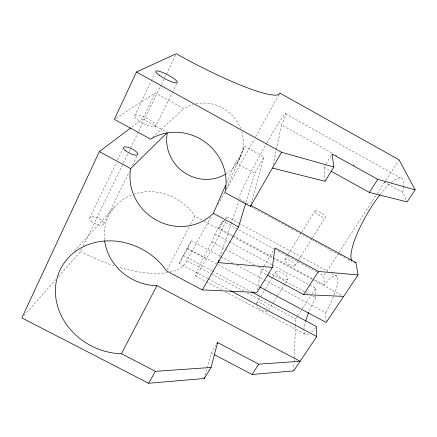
<?xml version="1.0" encoding="UTF-8"?>
<svg xmlns="http://www.w3.org/2000/svg" width="437" height="437" viewBox="0 0 437 437"><rect width="100%" height="100%" fill="white"/><g stroke="black" fill="none" stroke-linecap="round" stroke-linejoin="round"><path stroke-width="0.33" stroke-dasharray="2.19 1.64" d="M293.642 370.926L293.986 362.814M294.014 362.142L295.527 326.324M295.559 325.652L295.844 318.895L297.684 316.06M257.475 289.807L260.687 271.53L263.828 266.352M273.147 164.744L276.239 150.159M276.381 149.498L281.581 124.966L332.857 153.507M205.172 375.252L206.952 368.724M207.133 368.069L211.235 353.047L215.834 345.465M251.1 203.789L264.079 156.954L244.534 146.177L226.213 189.407M246.015 202.358L254.837 173.27L264.079 156.954M219.767 257.464L231.064 224.17M231.282 223.525L238.886 201.118M232.626 235.532L219.445 228.425L222.318 220.92L273.972 248.844M226.393 173.691A38.997 37.522 42 0 0 232.943 168.403L238.749 160.597L242.306 151.437A38.997 37.522 42 0 0 241.694 131.553M238.749 160.597L244.534 146.177M225.847 221.346A33.622 1.726 -61.7 0 1 210.749 251.171L202.5 265.718A33.622 1.726 -61.7 0 1 196.126 273.311A33.622 1.726 -61.7 0 1 211.847 241.896L214.933 234.03L222.318 220.92M226.688 182.742L235.456 162.64L241.087 155.064M134.574 115.974L151.104 81.315M151.393 80.708L155.162 72.804M207.651 278.5L179.334 263.424L187.626 248.369L191.269 240.732L220.374 256.333M89.732 217.97L116.406 162.324M117.575 159.882L122.852 148.875M131.772 127.085L142.582 118.908L155.146 92.873L183.72 108.644A38.997 37.522 42 0 1 192.848 104.547M179.334 263.424L183.185 255.41L191.269 240.732M58.432 276.55L80.555 251.532L82.041 248.462M83.232 246.004L123.054 163.695M123.349 163.083L128.696 152.027M128.991 151.41L138.502 131.755M138.802 131.138L161.089 85.073M161.384 84.461L176.242 53.746M103.771 223.897L129.505 171.38M132.493 165.279L137.284 155.506M155.55 126.533A11.821 3.119 26.8 0 0 142.233 116.22A11.821 3.119 26.8 0 0 137.857 120.028A11.821 3.119 26.8 0 0 155.55 126.533L172.031 93.07M172.331 92.458L176.821 83.336M167.213 269.76L189.21 226.95M190.45 224.542L194.787 216.102L201.992 219.986M169.917 272.098A90.208 37.008 25.2 0 0 186.828 260.758L211.333 216.594M217.959 204.658L224.585 192.722M226.24 189.74L254.389 139.015M255.716 136.628L278.899 94.851M264.177 265.778L274.299 249.09M325.09 181.295L323.943 167.256L325.702 164.356M326.051 163.777L331.333 155.069M256.579 303.218L265.073 289.436M265.428 288.862L272.508 277.386M272.863 276.812L276.047 271.645M284.984 259.392L287.846 254.76M288.202 254.181L301.421 232.779M301.776 232.2L314.995 210.792M294.849 265.931A5.938 2.032 31.9 0 0 288.688 259.758A5.938 2.032 31.9 0 0 286.175 262.331A5.938 2.032 31.9 0 0 294.849 265.931L298.471 260.152M298.832 259.573L312.231 238.187M312.592 237.608L325.265 217.38A6.123 1.606 31.4 0 0 318.622 211.481A6.123 1.606 31.4 0 0 316.475 213.425A6.123 1.606 31.4 0 0 325.265 217.38M268.695 309.849L273.01 302.972M273.371 302.399L277.326 296.095M277.686 295.521L284.875 284.055M285.235 283.482L287.754 279.472A7.063 2.573 32 0 0 280.499 271.983A7.063 2.573 32 0 0 277.391 275.272A7.063 2.573 32 0 0 287.754 279.472M298.05 315.492L302.098 309.259M302.464 308.697L311.663 294.527M312.034 293.959L315.711 288.294L309.713 285.066M334.207 294.828A33.168 7.882 -62.2 0 0 324.287 284.979L323.828 275.796L326.423 271.798M326.794 271.224L338.659 252.952M339.03 252.378L376.852 194.126M377.224 193.558L385.385 180.994M385.751 180.421L399.101 159.866M24.106 315.35L55.718 279.609M74.181 251.362L115.428 206.024M152.65 137.289L183.72 108.644M116.078 118.241L155.146 92.873M211.235 353.047L213.638 354.309M195.623 275.982L205.822 281.406M206.422 281.728L222.018 290.026M225.022 291.621L306.02 334.709M183.185 255.41L212.103 270.842M212.699 271.164L249.898 291.015M186.828 260.758L210.918 273.606M211.519 273.928L244.043 291.271M247.058 292.877L295.844 318.895M208.252 278.822L229.338 290.048M220.98 256.656L233.615 263.429M236.625 265.041L263.702 279.554M264.303 279.882L325.68 312.783L326.166 322.468M187.626 248.369L217.615 264.407M218.216 264.729L258.994 286.541M187.003 248.538L206.433 258.928M214.933 234.03L228.731 241.459M229.327 241.781L271.918 264.713M272.519 265.041L309.112 284.744M211.847 241.896L225.006 248.964M225.601 249.287L254.908 265.03M258.496 266.958L268.061 272.098M268.662 272.42L308.73 293.948M312.914 296.199L315.907 297.805A33.168 7.882 -62.2 0 0 308.997 311.805M260.687 271.53L266.641 274.726M274.573 249.172L316.617 271.896M317.218 272.224L323.828 275.796M233.227 235.86L272.764 257.185M273.365 257.508L312.308 278.516M314.7 279.811L324.287 284.979M204.39 221.28L232.003 236.171M232.604 236.499L311.849 279.232M312.45 279.554L341.865 295.423M227.36 216.954L238.728 223.11M239.329 223.433L327.87 271.366M332.054 273.633L336.84 276.228M239.536 199.196L249.685 204.718M250.98 206.635L295.243 230.725M295.844 231.053L314.383 241.142M314.984 241.47L320.365 244.398M320.966 244.725L326.947 247.981M327.542 248.303L339.505 254.815M340.106 255.142L345.487 258.07M347.879 259.376L351.474 261.326M235.456 162.64L254.837 173.27M142.582 118.908L166.765 132.154M323.943 167.256L330.427 170.851M335.245 154.835L337.031 155.829M353.129 164.787L355.516 166.115M384.139 182.043L402.619 192.329L407.076 201.905M285.465 113.746L400.472 177.941M315.711 288.294L315.907 297.805M196.115 103.744A38.997 37.522 42 0 1 240.65 128.538M333.464 296.734A33.168 7.882 -62.2 0 1 325.68 312.783M315.612 327.635A33.168 7.882 -62.2 0 1 311.166 332.24M308.691 334.015A33.168 7.882 -62.2 0 1 303.912 330.935M303.901 330.159A33.168 7.882 -62.2 0 1 305.403 321.84M219.445 228.425A33.622 1.726 -61.7 0 1 226.874 218.8M267.275 311.428A6.921 2.879 32.4 0 1 261.796 310.188A6.921 2.879 32.4 0 1 256.787 305.845M256.24 303.89A6.921 2.879 32.4 0 1 261.932 303.671A6.921 2.879 32.4 0 1 268.187 309.396M167.737 272.53A90.208 37.008 25.2 0 1 117.903 266.963M113.97 265.729A90.208 37.008 25.2 0 1 80.555 251.532M391.12 182.611A48.491 12.056 -59.9 0 1 403.744 185.818M403.695 186.391A48.491 12.056 -59.9 0 1 402.619 192.329M380.359 194.257A48.491 12.056 -59.9 0 1 390.241 183.387M266.898 142.877A49.184 2.649 -61.3 0 1 281.581 124.966M238.465 199.01A49.184 2.649 -61.3 0 1 266.565 143.473M104.519 239.563A50.386 45.847 29.7 0 1 132.744 194.58M133.378 194.35A50.386 45.847 29.7 0 1 194.787 216.102M91.278 221.122A7.642 3.174 24.8 0 0 103.35 224.613A7.642 3.174 24.8 0 0 95.599 217.156A7.642 3.174 24.8 0 0 91.278 221.122"/><path stroke-width="0.66" d="M104.672 240.836A50.386 45.847 29.7 0 0 156.921 285.651L300.104 361.29L258.748 364.158L217.604 342.548L211.049 367.468L155.43 371.324L121.442 353.73A62.496 54.625 28 0 1 57.384 305.425A62.496 54.625 28 0 1 91.098 243.627A62.496 54.625 28 0 1 166.595 270.967L202.298 289.911L257.022 292.419L272.36 267.378L274.999 247.937L318.458 271.437L358.067 274.933L355.947 262.571L250.876 205.368M130.69 127.904L99.341 151.612L21.85 317.901L148.558 383.254L204.281 378.518L204.636 377.213M331.017 171.178L369.347 192.422L407.076 201.905L415.15 189.882L399.101 159.866L279.893 93.059A100.286 14.306 28.4 0 1 176.242 53.746L136.442 72.007L114.379 119.345L150.645 139.141A49.048 46.104 35.5 0 1 204.948 141.949A49.048 46.104 35.5 0 1 224.891 192.515L250.379 206.39L250.74 205.09M202.298 289.911L238.564 226.918L245.621 203.647M218.899 260.026L218.03 262.588L272.36 267.378M99.341 151.612L130.668 168.556A49.048 46.104 35.5 0 0 156.719 220.324A49.048 46.104 35.5 0 0 213.365 213.289L225.601 185.233M121.442 353.73L156.921 285.651M148.558 383.254L155.43 371.324M250.379 206.39L281.543 152.262L333.852 166.989L325.09 181.295L272.448 168.059M216.894 343.717L217.604 342.548M204.281 378.518L211.049 367.468M214.239 354.62L252.122 374.454L258.748 364.158M267.236 275.048L303.573 294.554L318.458 271.437M369.347 192.422L377.765 179.35L415.15 189.882M251.701 291.976L316.497 326.559L316.699 336.566L293.642 370.926L252.122 374.454M358.067 274.933L326.166 322.468L259.594 286.863M130.668 168.556L166.874 132.952M303.573 294.554L343.662 296.39M230.545 290.692L316.699 336.566M213.365 213.289L238.564 226.918M136.442 72.007L281.543 152.262M377.765 179.35L332.038 153.911L333.852 166.989M225.29 174.358A38.997 37.522 42 0 1 183.535 172.014A38.997 37.522 42 0 1 167.234 133.121M305.583 321.211A33.168 7.882 -62.2 0 1 308.751 312.4M355.947 262.571A48.491 12.056 -59.9 0 1 354.44 262.681M351.949 261.157A48.491 12.056 -59.9 0 1 379.922 194.815M125.282 150.475A7.975 2.469 26.3 0 0 137.54 154.835A7.975 2.469 26.3 0 0 129.139 147.673A7.975 2.469 26.3 0 0 125.282 150.475M159.33 75.311A12.132 2.393 27.6 0 0 177.122 82.724A12.132 2.393 27.6 0 0 163.192 72.684A12.132 2.393 27.6 0 0 159.33 75.311"/></g></svg>
